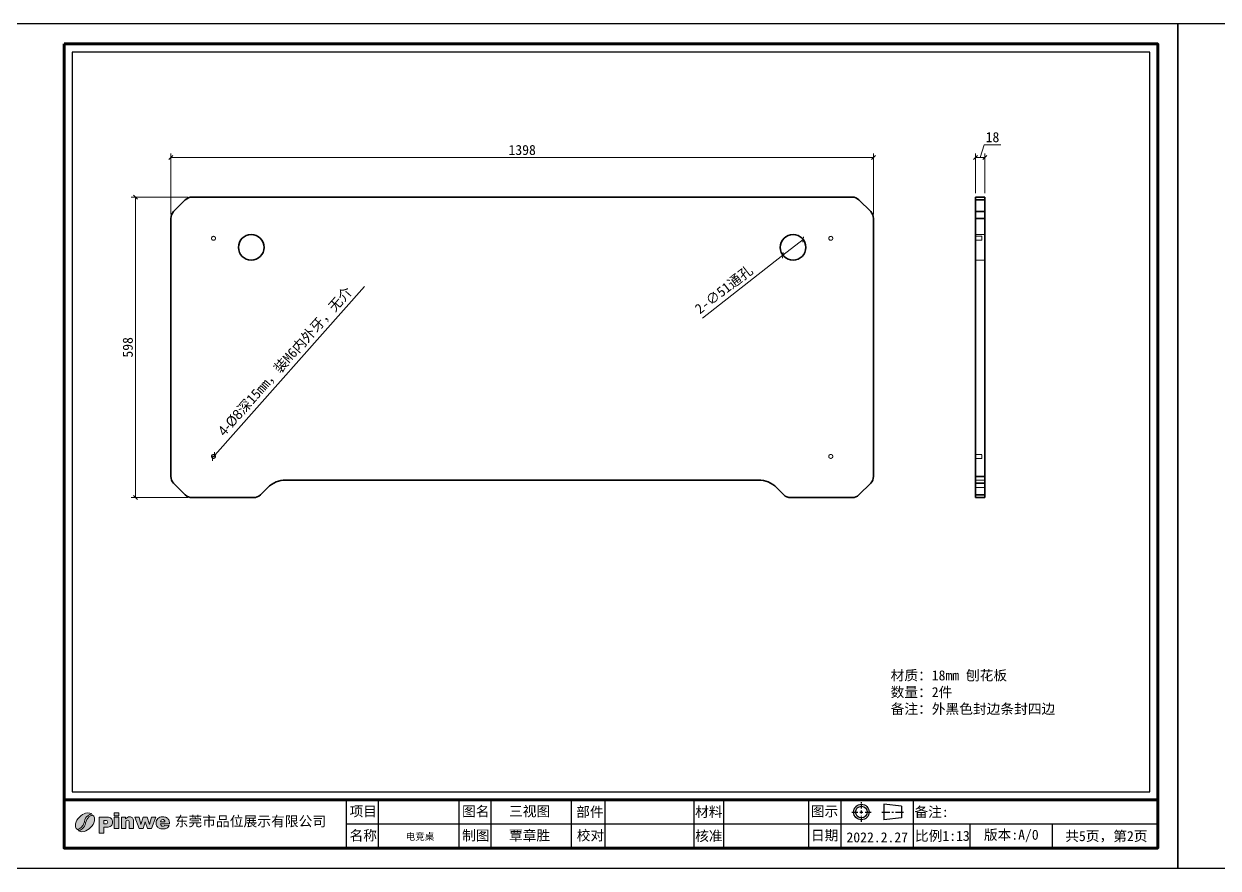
# Model space of a CAD drawing. Header units: inches. Extents: x 21728 to 86065, y -20660 to 1996.
# Drawn here: x 76641 to 79017, y -19610 to -17930 of the extents above; entities that cross this region are included whole.
import ezdxf

# ---------------------------------------------------------------- set-up
doc = ezdxf.new("R2010")
doc.units = ezdxf.units.IN
doc.header["$MEASUREMENT"] = 0
doc.linetypes.add('CENTER2', pattern=[28.575, 19.05, -3.175, 3.175, -3.175])
doc.linetypes.add('HIDDEN', pattern=[1.905, 1.27, -0.635])
doc.layers.add('_U+56FE_U+5C42 1', color=7, linetype='Continuous')
doc.layers.add('图框', color=5, linetype='Continuous', lineweight=60)
doc.layers.add('轮廓线', color=7, linetype='Continuous', lineweight=30)
doc.styles.add('ee', font='simfang.ttf')
doc.styles.get("Standard").update_dxf_attribs({"font": 'arial.ttf'})
doc.styles.add('宋体', font='')
doc.styles.add('样式 1', font='')
doc.styles.get('宋体').set_extended_font_data('SimSun')
doc.styles.get('样式 1').set_extended_font_data('SimSun')
doc.dimstyles.new('1-8', dxfattribs={"dimscale": 8, "dimtxt": 2.5, "dimasz": 1, "dimexe": 1, "dimexo": 1, "dimtad": 1, "dimdec": 1, "dimdsep": 46, "dimtxsty": '宋体', "dimblk": 'OBLIQUE', "dimcen": 2.5, "dimclrd": 3, "dimclre": 3, "dimclrt": 256, "dimadec": 0, "dimazin": 0, "dimtfac": 1, "dimtdec": 1, "dimtmove": 1, "dimatfit": 3, "dimfxl": 0, "dimlwd": 9, "dimlwe": 9, "dimarcsym": 0})

# ---------------------------------------------------------------- blocks, each defined once
blk = doc.blocks.new('_Oblique')
at = {"color": 0, "linetype": 'ByBlock', "lineweight": -2}
blk.add_line((-0.5, -0.5), (0.5, 0.5), dxfattribs=at)
blk = doc.blocks.new('*D330')
at = {"color": 3, "lineweight": 9, "transparency": 16777216}
for p, q in [((76967.8, -18275.1), (76855, -18275.1)), ((76863, -18275.1), (76863, -18873.1)), ((76967.8, -18873.1), (76855, -18873.1))]:
    blk.add_line(p, q, dxfattribs=at)
at = {"layer": 'Defpoints', "color": 0, "transparency": 16777216}
for p in [(76975.8, -18275.1), (76863, -18873.1), (76975.8, -18873.1)]:
    blk.add_point(p, dxfattribs=at)
at = {"color": 3, "lineweight": 9, "transparency": 16777216, "xscale": 8, "yscale": 8, "zscale": 8}
for p, rotation in [((76863, -18275.1), 90), ((76863, -18873.1), 270)]:
    blk.add_blockref('_Oblique', p, dxfattribs=dict(at, rotation=rotation))
at = {"transparency": 16777216, "insert": (76848, -18574.1), "char_height": 20, "attachment_point": 5, "rotation": 90, "style": '宋体'}
blk.add_mtext('598', dxfattribs=at)
blk = doc.blocks.new('*D331')
at = {"color": 3, "lineweight": 9, "transparency": 16777216}
for p, q in [((76933.6, -18309.3), (76933.6, -18188.4)), ((76933.6, -18196.4), (78331.6, -18196.4)), ((78331.6, -18309.3), (78331.6, -18188.4))]:
    blk.add_line(p, q, dxfattribs=at)
at = {"layer": 'Defpoints', "color": 0, "transparency": 16777216}
for p in [(78331.6, -18196.4), (76933.6, -18317.3), (78331.6, -18317.3)]:
    blk.add_point(p, dxfattribs=at)
at = {"color": 3, "lineweight": 9, "transparency": 16777216, "xscale": 8, "yscale": 8, "zscale": 8, "rotation": 180}
blk.add_blockref('_Oblique', (76933.6, -18196.4), dxfattribs=at)
at = {"color": 3, "lineweight": 9, "transparency": 16777216, "xscale": 8, "yscale": 8, "zscale": 8}
blk.add_blockref('_Oblique', (78331.6, -18196.4), dxfattribs=at)
at = {"transparency": 16777216, "insert": (77632.6, -18181.4), "char_height": 20, "attachment_point": 5, "style": '宋体'}
blk.add_mtext('1398', dxfattribs=at)
blk = doc.blocks.new('*D332')
at = {"color": 3, "lineweight": 9, "transparency": 16777216}
for p, q in [((78543.8, -18196.4), (78551.5, -18170.9)), ((78551.5, -18170.9), (78585.2, -18170.9)), ((78534.8, -18267.1), (78534.8, -18188.4)), ((78552.8, -18196.4), (78534.8, -18196.4)), ((78552.8, -18267.1), (78552.8, -18188.4))]:
    blk.add_line(p, q, dxfattribs=at)
at = {"layer": 'Defpoints', "color": 0, "transparency": 16777216}
for p in [(78534.8, -18196.4), (78534.8, -18275.1), (78552.8, -18275.1)]:
    blk.add_point(p, dxfattribs=at)
at = {"color": 3, "lineweight": 9, "transparency": 16777216, "xscale": 8, "yscale": 8, "zscale": 8, "rotation": 180}
blk.add_blockref('_Oblique', (78534.8, -18196.4), dxfattribs=at)
at = {"color": 3, "lineweight": 9, "transparency": 16777216, "xscale": 8, "yscale": 8, "zscale": 8}
blk.add_blockref('_Oblique', (78552.8, -18196.4), dxfattribs=at)
at = {"transparency": 16777216, "insert": (78568.3, -18155.9), "char_height": 20, "attachment_point": 5, "style": '宋体'}
blk.add_mtext('18', dxfattribs=at)
blk = doc.blocks.new('*D333')
at = {"color": 3, "lineweight": 9, "transparency": 16777216}
for p in [(78191.6, -18359.4), (77991.7, -18515.7)]:
    blk.add_line(p, (78151.5, -18390.8), dxfattribs=at)
at = {"layer": 'Defpoints', "color": 0, "transparency": 16777216}
for p in [(78191.6, -18359.4), (78151.5, -18390.8)]:
    blk.add_point(p, dxfattribs=at)
at = {"color": 3, "lineweight": 9, "transparency": 16777216, "xscale": 8, "yscale": 8, "zscale": 8}
for p, rotation in [((78191.6, -18359.4), 218.0273107194701), ((78151.5, -18390.8), 38.02731071947012)]:
    blk.add_blockref('_Oblique', p, dxfattribs=dict(at, rotation=rotation))
at = {"transparency": 16777216, "insert": (78034.3, -18459.7), "char_height": 20, "attachment_point": 5, "rotation": 38.0273, "style": '宋体'}
blk.add_mtext('2-∅51通孔', dxfattribs=at)
blk = doc.blocks.new('*D305')
at = {"color": 3, "lineweight": 9, "transparency": 16777216}
for p in [(77319, -18453.1), (77016.1, -18793.9)]:
    blk.add_line(p, (77021, -18788.3), dxfattribs=at)
at = {"layer": 'Defpoints', "color": 0, "transparency": 16777216}
for p in [(77016.1, -18793.9), (77021, -18788.3)]:
    blk.add_point(p, dxfattribs=at)
at = {"color": 3, "lineweight": 9, "transparency": 16777216, "xscale": 8, "yscale": 8, "zscale": 8}
for p, rotation in [((77016.1, -18793.9), 48.36256670309121), ((77021, -18788.3), 228.3625667030913)]:
    blk.add_blockref('_Oblique', p, dxfattribs=dict(at, rotation=rotation))
at = {"transparency": 16777216, "insert": (77161.6, -18602.5), "char_height": 20, "attachment_point": 5, "rotation": 48.3626, "style": '宋体'}
blk.add_mtext('{\\fGulim|b0|i0|c134|p0;4-%%C8}深15mm，装M6内外牙，无介', dxfattribs=at)

msp = doc.modelspace()

# ---------------------------------------------------------------- hatches: boundary and pattern name
h = msp.add_hatch(color=256)
h.dxf.hatch_style = 1
edge = h.paths.add_edge_path()
edge.add_spline(control_points=[(76930.78, -19522.47), (76930.78, -19522.47), (76913.21, -19522.47), (76913.21, -19522.47), (76913.37, -19523.87), (76913.74, -19524.92), (76914.35, -19525.61), (76915.2, -19526.6), (76916.3, -19527.09), (76917.67, -19527.09), (76918.54, -19527.09), (76919.36, -19526.88), (76920.13, -19526.45), (76920.6, -19526.18), (76921.12, -19525.71), (76921.66, -19525.02), (76921.66, -19525.02), (76930.29, -19525.82), (76930.29, -19525.82), (76928.97, -19528.11), (76927.38, -19529.76), (76925.52, -19530.75), (76923.65, -19531.75), (76920.97, -19532.25), (76917.49, -19532.25), (76914.45, -19532.25), (76912.08, -19531.82), (76910.34, -19530.96), (76908.6, -19530.11), (76907.17, -19528.75), (76906.02, -19526.89), (76904.88, -19525.03), (76904.31, -19522.84), (76904.31, -19520.33), (76904.31, -19516.76), (76905.46, -19513.86), (76907.75, -19511.65), (76910.03, -19509.44), (76913.19, -19508.33), (76917.22, -19508.33), (76920.49, -19508.33), (76923.07, -19508.83), (76924.96, -19509.82), (76926.86, -19510.81), (76928.3, -19512.24), (76929.3, -19514.13), (76930.29, -19516.01), (76930.78, -19518.46), (76930.78, -19521.48), (76930.78, -19521.48), (76930.78, -19522.47), (76930.78, -19522.47)], knot_values=[0, 0, 0, 0, 1, 1, 1, 2, 2, 2, 3, 3, 3, 4, 4, 4, 5, 5, 5, 6, 6, 6, 7, 7, 7, 8, 8, 8, 9, 9, 9, 10, 10, 10, 11, 11, 11, 12, 12, 12, 13, 13, 13, 14, 14, 14, 15, 15, 15, 16, 16, 16, 17, 17, 17, 17], degree=3, periodic=0)
edge = h.paths.add_edge_path(flags=16)
edge.add_spline(control_points=[(76921.88, -19518.28), (76921.71, -19516.58), (76921.25, -19515.36), (76920.51, -19514.63), (76919.77, -19513.9), (76918.8, -19513.53), (76917.59, -19513.53), (76916.19, -19513.53), (76915.08, -19514.09), (76914.24, -19515.19), (76913.71, -19515.88), (76913.38, -19516.91), (76913.23, -19518.28), (76913.23, -19518.28), (76921.88, -19518.28), (76921.88, -19518.28)], knot_values=[0, 0, 0, 0, 1, 1, 1, 2, 2, 2, 3, 3, 3, 4, 4, 4, 5, 5, 5, 5], degree=3, periodic=0)
h.paths.add_polyline_path([(76861.93, -19508.86), (76870.4, -19508.86), (76874.07, -19523.21), (76878.74, -19508.86), (76886.58, -19508.86), (76891.41, -19523.23), (76895.1, -19508.86), (76903.51, -19508.86), (76895.1, -19531.72), (76887.32, -19531.72), (76882.7, -19517.96), (76878.23, -19531.72), (76870.41, -19531.72)])
edge = h.paths.add_edge_path()
edge.add_spline(control_points=[(76835.27, -19508.86), (76835.27, -19508.86), (76843.43, -19508.86), (76843.43, -19508.86), (76843.43, -19508.86), (76843.43, -19512.58), (76843.43, -19512.58), (76844.65, -19511.05), (76845.87, -19509.97), (76847.12, -19509.32), (76848.37, -19508.66), (76849.88, -19508.33), (76851.67, -19508.33), (76854.09, -19508.33), (76855.98, -19509.05), (76857.35, -19510.5), (76858.72, -19511.94), (76859.4, -19514.17), (76859.4, -19517.18), (76859.4, -19517.18), (76859.4, -19531.72), (76859.4, -19531.72), (76859.4, -19531.72), (76850.59, -19531.72), (76850.59, -19531.72), (76850.59, -19531.72), (76850.59, -19519.14), (76850.59, -19519.14), (76850.59, -19517.7), (76850.33, -19516.69), (76849.8, -19516.1), (76849.27, -19515.5), (76848.53, -19515.2), (76847.58, -19515.2), (76846.53, -19515.2), (76845.67, -19515.61), (76845.01, -19516.41), (76844.36, -19517.21), (76844.03, -19518.65), (76844.03, -19520.74), (76844.03, -19520.74), (76844.03, -19531.72), (76844.03, -19531.72), (76844.03, -19531.72), (76835.27, -19531.72), (76835.27, -19531.72), (76835.27, -19531.72), (76835.27, -19508.86), (76835.27, -19508.86)], knot_values=[0, 0, 0, 0, 1, 1, 1, 2, 2, 2, 3, 3, 3, 4, 4, 4, 5, 5, 5, 6, 6, 6, 7, 7, 7, 8, 8, 8, 9, 9, 9, 10, 10, 10, 11, 11, 11, 12, 12, 12, 13, 13, 13, 14, 14, 14, 15, 15, 15, 16, 16, 16, 16], degree=3, periodic=0)
h.paths.add_polyline_path([(76821.06, -19500.18), (76829.83, -19500.18), (76829.83, -19506.13), (76821.06, -19506.13)])
h.paths.add_polyline_path([(76821.06, -19508.86), (76829.83, -19508.86), (76829.83, -19531.72), (76821.06, -19531.72)])
edge = h.paths.add_edge_path()
edge.add_spline(control_points=[(76790.79, -19509.02), (76790.79, -19509.02), (76806.99, -19509.02), (76806.99, -19509.02), (76810.52, -19509.02), (76813.17, -19509.85), (76814.93, -19511.53), (76816.68, -19513.22), (76817.56, -19515.61), (76817.56, -19518.71), (76817.56, -19521.9), (76816.6, -19524.39), (76814.69, -19526.18), (76812.77, -19527.98), (76809.84, -19528.88), (76805.91, -19528.88), (76805.91, -19528.88), (76800.56, -19528.88), (76800.56, -19528.88), (76800.56, -19528.88), (76800.56, -19540.55), (76800.56, -19540.55), (76800.56, -19540.55), (76790.79, -19540.55), (76790.79, -19540.55), (76790.79, -19540.55), (76790.79, -19509.02), (76790.79, -19509.02)], knot_values=[0, 0, 0, 0, 1, 1, 1, 2, 2, 2, 3, 3, 3, 4, 4, 4, 5, 5, 5, 6, 6, 6, 7, 7, 7, 8, 8, 8, 9, 9, 9, 9], degree=3, periodic=0)
edge = h.paths.add_edge_path(flags=16)
edge.add_spline(control_points=[(76800.56, -19522.49), (76800.56, -19522.49), (76802.96, -19522.49), (76802.96, -19522.49), (76804.86, -19522.49), (76806.19, -19522.16), (76806.95, -19521.51), (76807.71, -19520.86), (76808.1, -19520.02), (76808.1, -19519), (76808.1, -19518.01), (76807.77, -19517.17), (76807.1, -19516.48), (76806.44, -19515.79), (76805.19, -19515.45), (76803.35, -19515.45), (76803.35, -19515.45), (76800.56, -19515.45), (76800.56, -19515.45), (76800.56, -19515.45), (76800.56, -19522.49), (76800.56, -19522.49)], knot_values=[0, 0, 0, 0, 1, 1, 1, 2, 2, 2, 3, 3, 3, 4, 4, 4, 5, 5, 5, 6, 6, 6, 7, 7, 7, 7], degree=3, periodic=0)
edge = h.paths.add_edge_path()
edge.add_spline(control_points=[(76750, -19535.81), (76750, -19535.81), (76754.35, -19539.55), (76761.82, -19537.31), (76769.29, -19535.07), (76779.63, -19526.06), (76781.74, -19516.28), (76783.84, -19506.5), (76776.83, -19504.36), (76776.83, -19504.36), (76776.83, -19504.36), (76764.6, -19510.07), (76763.99, -19520.32), (76763.38, -19530.58), (76751.9, -19535.68), (76750, -19535.81)], knot_values=[0, 0, 0, 0, 1, 1, 1, 2, 2, 2, 3, 3, 3, 4, 4, 4, 5, 5, 5, 5], degree=3, periodic=0)
edge = h.paths.add_edge_path()
edge.add_spline(control_points=[(76775.61, -19502.49), (76775.61, -19502.49), (76771.26, -19498.76), (76763.79, -19501), (76756.32, -19503.24), (76745.98, -19512.24), (76743.87, -19522.03), (76741.77, -19531.81), (76748.78, -19533.95), (76748.78, -19533.95), (76748.78, -19533.95), (76761.01, -19528.24), (76761.62, -19517.98), (76762.23, -19507.73), (76773.71, -19502.63), (76775.61, -19502.49)], knot_values=[0, 0, 0, 0, 1, 1, 1, 2, 2, 2, 3, 3, 3, 4, 4, 4, 5, 5, 5, 5], degree=3, periodic=0)

# ---------------------------------------------------------------- linework, layer by layer
at = {"color": 7, "linetype": 'Continuous', "lineweight": 35}
for p, q in [((76962.4, -18280.63), (76939.12, -18303.91)), ((78289.27, -18275.06), (76975.84, -18275.06)), ((78325.99, -18303.91), (78302.71, -18280.63)), ((78552.82, -18275.06), (78534.82, -18275.06)), ((78534.82, -18275.06), (78534.82, -18280.63)), ((78552.82, -18280.63), (78534.82, -18280.63)), ((78534.82, -18280.63), (78534.82, -18303.91)), ((78552.82, -18275.06), (78552.82, -18280.63)), ((78552.82, -18280.63), (78552.82, -18303.91)), ((76933.56, -18317.35), (76933.56, -18830.78)), ((78331.56, -18830.78), (78331.56, -18317.35)), ((78552.82, -18303.91), (78534.82, -18303.91)), ((78534.82, -18303.91), (78534.82, -18317.35)), ((78552.82, -18317.35), (78534.82, -18317.35)), ((78534.82, -18317.35), (78534.82, -18830.78)), ((78552.82, -18303.91), (78552.82, -18317.35)), ((78552.82, -18317.35), (78552.82, -18830.78)), ((77162.41, -18838.06), (78102.7, -18838.06)), ((78552.82, -18830.78), (78534.82, -18830.78)), ((78534.82, -18830.78), (78534.82, -18844.21)), ((78552.82, -18830.78), (78552.82, -18844.21)), ((76939.12, -18844.21), (76962.4, -18867.5)), ((77111.85, -18867.5), (77126.35, -18853)), ((78138.77, -18853), (78153.26, -18867.5)), ((78302.71, -18867.5), (78325.99, -18844.21)), ((78552.82, -18844.21), (78534.82, -18844.21)), ((78534.82, -18844.21), (78534.82, -18867.5)), ((78552.82, -18844.21), (78552.82, -18867.5)), ((76975.84, -18873.06), (77098.41, -18873.06)), ((78166.7, -18873.06), (78289.27, -18873.06)), ((78552.82, -18867.5), (78534.82, -18867.5)), ((78534.82, -18867.5), (78534.82, -18873.06)), ((78552.82, -18873.06), (78534.82, -18873.06)), ((78552.82, -18867.5), (78552.82, -18873.06))]:
    msp.add_line(p, q, dxfattribs=at)
at = {"color": 7, "linetype": 'HIDDEN', "lineweight": 18}
for p, q in [((78552.82, -18280.63), (78534.82, -18280.63)), ((78552.82, -18303.91), (78534.82, -18303.91)), ((78552.82, -18317.35), (78534.82, -18317.35)), ((78552.82, -18349.56), (78534.82, -18349.56)), ((78546.82, -18353.06), (78534.82, -18353.06)), ((78534.82, -18361.06), (78546.82, -18361.06)), ((78546.82, -18357.06), (78546.82, -18353.06)), ((78546.82, -18361.06), (78546.82, -18357.06)), ((78534.82, -18400.56), (78552.82, -18400.56)), ((78546.82, -18787.06), (78534.82, -18787.06)), ((78546.82, -18791.06), (78546.82, -18787.06)), ((78546.82, -18795.06), (78546.82, -18791.06)), ((78534.82, -18795.06), (78546.82, -18795.06)), ((78552.82, -18830.78), (78534.82, -18830.78)), ((78552.82, -18838.06), (78534.82, -18838.06)), ((78552.82, -18844.21), (78534.82, -18844.21)), ((78552.82, -18853), (78534.82, -18853)), ((78552.82, -18867.5), (78534.82, -18867.5))]:
    msp.add_line(p, q, dxfattribs=at)
at = {"color": 14, "lineweight": 25}
for p, q in [((78352.02, -19483.4), (78352.02, -19514.12)), ((78387.22, -19487.24), (78352.02, -19483.4)), ((78387.22, -19487.24), (78387.22, -19510.28)), ((78387.22, -19510.28), (78352.02, -19514.12))]:
    msp.add_line(p, q, dxfattribs=at)
at = {"color": 7, "linetype": 'HIDDEN', "lineweight": 18}
for centre in [(77018.56, -18357.06), (78246.56, -18357.06), (77018.56, -18791.06), (78246.56, -18791.06)]:
    msp.add_circle(centre, 4, dxfattribs=at)
at = {"color": 7, "linetype": 'Continuous', "lineweight": 35}
for centre in [(77093.56, -18375.06), (78171.56, -18375.06)]:
    msp.add_circle(centre, 25.5, dxfattribs=at)
at = {"color": 14, "lineweight": 25}
for radius in [15.36, 11.52]:
    msp.add_circle((78307.57, -19498.76), radius, dxfattribs=at)
at = {"color": 7, "linetype": 'Continuous', "lineweight": 35}
for centre, radius, start, end in [((76975.84, -18294.06), 19, 90, 135), ((78289.27, -18294.06), 19, 45, 90), ((76952.56, -18317.35), 19, 135, 180), ((78312.56, -18317.35), 19, 0, 45), ((76952.56, -18830.78), 19, 180, 225), ((77162.41, -18889.06), 51, 90, 135), ((78102.7, -18889.06), 51, 45, 90), ((78312.56, -18830.78), 19, 315, 0), ((76975.84, -18854.06), 19, 225, 270), ((77098.41, -18854.06), 19, 270, 315), ((78166.7, -18854.06), 19, 225, 270), ((78289.27, -18854.06), 19, 270, 315)]:
    msp.add_arc(centre, radius, start, end, dxfattribs=at)
at = {"layer": '_U+56FE_U+5C42 1', "lineweight": 0}
for points in [[(76821.06, -19500.18), (76829.83, -19500.18), (76829.83, -19506.13), (76821.06, -19506.13), (76821.06, -19500.18)], [(76821.06, -19508.86), (76829.83, -19508.86), (76829.83, -19531.72), (76821.06, -19531.72), (76821.06, -19508.86)], [(76861.93, -19508.86), (76870.4, -19508.86), (76874.07, -19523.21), (76878.74, -19508.86), (76886.58, -19508.86), (76891.41, -19523.23), (76895.1, -19508.86), (76903.51, -19508.86), (76895.1, -19531.72), (76887.32, -19531.72), (76882.7, -19517.96), (76878.23, -19531.72), (76870.41, -19531.72), (76861.93, -19508.86)]]:
    msp.add_lwpolyline(points, dxfattribs=at)
for points, knots in [([(76775.61, -19502.49), (76775.61, -19502.49), (76771.26, -19498.76), (76763.79, -19501), (76756.32, -19503.24), (76745.98, -19512.24), (76743.87, -19522.03), (76741.77, -19531.81), (76748.78, -19533.95), (76748.78, -19533.95), (76748.78, -19533.95), (76761.01, -19528.24), (76761.62, -19517.98), (76762.23, -19507.73), (76773.71, -19502.63), (76775.61, -19502.49)], [0, 0, 0, 0, 1, 1, 1, 2, 2, 2, 3, 3, 3, 4, 4, 4, 5, 5, 5, 5]), ([(76750, -19535.81), (76750, -19535.81), (76754.35, -19539.55), (76761.82, -19537.31), (76769.29, -19535.07), (76779.63, -19526.06), (76781.74, -19516.28), (76783.84, -19506.5), (76776.83, -19504.36), (76776.83, -19504.36), (76776.83, -19504.36), (76764.6, -19510.07), (76763.99, -19520.32), (76763.38, -19530.58), (76751.9, -19535.68), (76750, -19535.81)], [0, 0, 0, 0, 1, 1, 1, 2, 2, 2, 3, 3, 3, 4, 4, 4, 5, 5, 5, 5]), ([(76790.79, -19509.02), (76790.79, -19509.02), (76806.99, -19509.02), (76806.99, -19509.02), (76810.52, -19509.02), (76813.17, -19509.85), (76814.93, -19511.53), (76816.68, -19513.22), (76817.56, -19515.61), (76817.56, -19518.71), (76817.56, -19521.9), (76816.6, -19524.39), (76814.69, -19526.18), (76812.77, -19527.98), (76809.84, -19528.88), (76805.91, -19528.88), (76805.91, -19528.88), (76800.56, -19528.88), (76800.56, -19528.88), (76800.56, -19528.88), (76800.56, -19540.55), (76800.56, -19540.55), (76800.56, -19540.55), (76790.79, -19540.55), (76790.79, -19540.55), (76790.79, -19540.55), (76790.79, -19509.02), (76790.79, -19509.02)], [0, 0, 0, 0, 1, 1, 1, 2, 2, 2, 3, 3, 3, 4, 4, 4, 5, 5, 5, 6, 6, 6, 7, 7, 7, 8, 8, 8, 9, 9, 9, 9]), ([(76800.56, -19522.49), (76800.56, -19522.49), (76802.96, -19522.49), (76802.96, -19522.49), (76804.86, -19522.49), (76806.19, -19522.16), (76806.95, -19521.51), (76807.71, -19520.86), (76808.1, -19520.02), (76808.1, -19519), (76808.1, -19518.01), (76807.77, -19517.17), (76807.1, -19516.48), (76806.44, -19515.79), (76805.19, -19515.45), (76803.35, -19515.45), (76803.35, -19515.45), (76800.56, -19515.45), (76800.56, -19515.45), (76800.56, -19515.45), (76800.56, -19522.49), (76800.56, -19522.49)], [0, 0, 0, 0, 1, 1, 1, 2, 2, 2, 3, 3, 3, 4, 4, 4, 5, 5, 5, 6, 6, 6, 7, 7, 7, 7]), ([(76835.27, -19508.86), (76835.27, -19508.86), (76843.43, -19508.86), (76843.43, -19508.86), (76843.43, -19508.86), (76843.43, -19512.58), (76843.43, -19512.58), (76844.65, -19511.05), (76845.87, -19509.97), (76847.12, -19509.32), (76848.37, -19508.66), (76849.88, -19508.33), (76851.67, -19508.33), (76854.09, -19508.33), (76855.98, -19509.05), (76857.35, -19510.5), (76858.72, -19511.94), (76859.4, -19514.17), (76859.4, -19517.18), (76859.4, -19517.18), (76859.4, -19531.72), (76859.4, -19531.72), (76859.4, -19531.72), (76850.59, -19531.72), (76850.59, -19531.72), (76850.59, -19531.72), (76850.59, -19519.14), (76850.59, -19519.14), (76850.59, -19517.7), (76850.33, -19516.69), (76849.8, -19516.1), (76849.27, -19515.5), (76848.53, -19515.2), (76847.58, -19515.2), (76846.53, -19515.2), (76845.67, -19515.61), (76845.01, -19516.41), (76844.36, -19517.21), (76844.03, -19518.65), (76844.03, -19520.74), (76844.03, -19520.74), (76844.03, -19531.72), (76844.03, -19531.72), (76844.03, -19531.72), (76835.27, -19531.72), (76835.27, -19531.72), (76835.27, -19531.72), (76835.27, -19508.86), (76835.27, -19508.86)], [0, 0, 0, 0, 1, 1, 1, 2, 2, 2, 3, 3, 3, 4, 4, 4, 5, 5, 5, 6, 6, 6, 7, 7, 7, 8, 8, 8, 9, 9, 9, 10, 10, 10, 11, 11, 11, 12, 12, 12, 13, 13, 13, 14, 14, 14, 15, 15, 15, 16, 16, 16, 16]), ([(76930.78, -19522.47), (76930.78, -19522.47), (76913.21, -19522.47), (76913.21, -19522.47), (76913.37, -19523.87), (76913.74, -19524.92), (76914.35, -19525.61), (76915.2, -19526.6), (76916.3, -19527.09), (76917.67, -19527.09), (76918.54, -19527.09), (76919.36, -19526.88), (76920.13, -19526.45), (76920.6, -19526.18), (76921.12, -19525.71), (76921.66, -19525.02), (76921.66, -19525.02), (76930.29, -19525.82), (76930.29, -19525.82), (76928.97, -19528.11), (76927.38, -19529.76), (76925.52, -19530.75), (76923.65, -19531.75), (76920.97, -19532.25), (76917.49, -19532.25), (76914.45, -19532.25), (76912.08, -19531.82), (76910.34, -19530.96), (76908.6, -19530.11), (76907.17, -19528.75), (76906.02, -19526.89), (76904.88, -19525.03), (76904.31, -19522.84), (76904.31, -19520.33), (76904.31, -19516.76), (76905.46, -19513.86), (76907.75, -19511.65), (76910.03, -19509.44), (76913.19, -19508.33), (76917.22, -19508.33), (76920.49, -19508.33), (76923.07, -19508.83), (76924.96, -19509.82), (76926.86, -19510.81), (76928.3, -19512.24), (76929.3, -19514.13), (76930.29, -19516.01), (76930.78, -19518.46), (76930.78, -19521.48), (76930.78, -19521.48), (76930.78, -19522.47), (76930.78, -19522.47)], [0, 0, 0, 0, 1, 1, 1, 2, 2, 2, 3, 3, 3, 4, 4, 4, 5, 5, 5, 6, 6, 6, 7, 7, 7, 8, 8, 8, 9, 9, 9, 10, 10, 10, 11, 11, 11, 12, 12, 12, 13, 13, 13, 14, 14, 14, 15, 15, 15, 16, 16, 16, 17, 17, 17, 17]), ([(76921.88, -19518.28), (76921.71, -19516.58), (76921.25, -19515.36), (76920.51, -19514.63), (76919.77, -19513.9), (76918.8, -19513.53), (76917.59, -19513.53), (76916.19, -19513.53), (76915.08, -19514.09), (76914.24, -19515.19), (76913.71, -19515.88), (76913.38, -19516.91), (76913.23, -19518.28), (76913.23, -19518.28), (76921.88, -19518.28), (76921.88, -19518.28)], [0, 0, 0, 0, 1, 1, 1, 2, 2, 2, 3, 3, 3, 4, 4, 4, 5, 5, 5, 5])]:
    msp.add_open_spline(points, degree=3, knots=knots, dxfattribs=at)
at = {"layer": 'Defpoints'}
for points in [[(76561.23, -19610.34), (78937.23, -19610.34), (78937.23, -17930.34), (76561.23, -17930.34)], [(78937.23, -19610.34), (81313.23, -19610.34), (81313.23, -17930.34), (78937.23, -17930.34)]]:
    msp.add_lwpolyline(points, close=True, dxfattribs=at)
at = {"layer": '图框', "color": 32}
msp.add_lwpolyline([(76721.23, -17970.34), (78897.23, -17970.34), (78897.23, -19570.34), (76721.23, -19570.34)], close=True, dxfattribs=at)
msp.add_lwpolyline([(76721.23, -19474.34), (78897.23, -19474.34)], dxfattribs=at)
at = {"layer": '轮廓线'}
for p, q in [((77283.07, -19570.34), (77283.07, -19474.34)), ((77347.07, -19570.34), (77347.07, -19474.34)), ((77507.07, -19570.34), (77507.07, -19474.34)), ((77571.07, -19570.34), (77571.07, -19474.34)), ((77731.07, -19570.34), (77731.07, -19474.34)), ((77797.43, -19570.34), (77797.43, -19474.34)), ((77975.08, -19570.34), (77975.08, -19474.34)), ((78033.56, -19570.34), (78033.56, -19474.34)), ((78203.07, -19570.34), (78203.07, -19474.34)), ((78267.07, -19570.34), (78267.07, -19474.34)), ((78411.07, -19522.34), (78411.07, -19474.34)), ((77283.07, -19522.34), (78897.23, -19522.34)), ((78411.07, -19570.34), (78411.07, -19522.34)), ((78523.87, -19570.34), (78523.87, -19522.34)), ((78687.61, -19570.34), (78687.61, -19522.34))]:
    msp.add_line(p, q, dxfattribs=at)
at = {"layer": '轮廓线', "color": 4, "linetype": 'CENTER2', "ltscale": 0.5}
for p, q in [((78307.57, -19491.53), (78307.57, -19479.4)), ((78307.57, -19501.6), (78307.57, -19495.92)), ((78307.57, -19518.12), (78307.57, -19506))]:
    msp.add_line(p, q, dxfattribs=at)
at = {"layer": '轮廓线', "color": 4, "linetype": 'CENTER2'}
for p, q in [((78288.21, -19498.76), (78300.33, -19498.76)), ((78304.73, -19498.76), (78310.41, -19498.76)), ((78314.8, -19498.76), (78326.93, -19498.76))]:
    msp.add_line(p, q, dxfattribs=at)
at = {"layer": '轮廓线', "color": 4}
for p, q in [((78348.02, -19498.76), (78364.15, -19498.76)), ((78368.15, -19498.76), (78371.26, -19498.76)), ((78375.26, -19498.76), (78391.22, -19498.76))]:
    msp.add_line(p, q, dxfattribs=at)
at = {"layer": '轮廓线', "color": 7}
msp.add_lwpolyline([(76737.23, -19458.34), (78881.23, -19458.34), (78881.23, -17986.34), (76737.23, -17986.34)], close=True, dxfattribs=at)

# ---------------------------------------------------------------- texts
at = {"lineweight": 15, "insert": (78365.71, -19244.57), "char_height": 20, "width": 418.1733, "attachment_point": 4, "style": 'ee'}
msp.add_mtext('\\P材质：18mm 刨花板\\P数量：2件\\P备注：外黑色封边条封四边', dxfattribs=at)
at = {"insert": (76941.13, -19507.02, 2.58), "char_height": 20.0908, "width": 1329.106, "attachment_point": 1}
msp.add_mtext('{\\fSimSun|b0|i0|c134|p2;东莞市品位展示有限公司}', dxfattribs=at)
at = {"layer": '轮廓线', "attachment_point": 5, "style": '样式 1'}
for s, insert, char_height, width in [('{\\fSimSun|b1|i0|c134|p2;项目}', (77316.47, -19498.34), 20, 149.7729), ('{\\fSimSun|b1|i0|c134|p2;图名}', (77540.22, -19498.34), 20, 149.7729), ('{\\fSimSun|b1|i0|c134|p2;三视图}', (77647.41, -19498.34), 20, 149.7729), ('{\\fSimSun|b1|i0|c134|p2;部件}', (77767.37, -19499.54), 20, 149.7729), ('{\\fSimSun|b1|i0|c134|p2;材料}', (78003.96, -19499.47), 20, 149.7729), ('{\\fSimSun|b1|i0|c134|p2;图示}', (78234.29, -19498.34), 20, 149.7729), ('{\\fSimSun|b1|i0|c134|p2;备注:}', (78447.12, -19499.61), 20, 149.7729), ('{\\fSimSun|b1|i0|c134|p2;名称}', (77316.42, -19546.34), 20, 149.7729), ('{\\fSimSun|b1|i0|c134|p2;电竞桌}', (77429.32, -19548.31), 13.6, 176.9097), ('{\\fSimSun|b1|i0|c134|p2;制图}', (77540.42, -19546.34), 20, 149.7729), ('{\\fSimSun|b1|i0|c134|p2;覃章胜}', (77647.41, -19546.34), 20, 149.7729), ('{\\fSimSun|b1|i0|c134|p2;校对}', (77768.52, -19546.34), 20, 149.7729), ('{\\fSimSun|b1|i0|c134|p2;核准}', (78003.96, -19547.47), 20, 149.7729), ('{\\fSimSun|b1|i0|c134|p2;日期}', (78234.29, -19546.34), 20, 149.7729), ('{\\fSimSun|b1|i0|c134|p2;2022.2.27}', (78339.07, -19549.24), 20, 144), ('{\\fSimSun|b1|i0|c134|p2;比例1:13}', (78468.57, -19547.24), 20, 135.4819), ('{\\fSimSun|b1|i0|c134|p2;版本:A/0}', (78605.74, -19546.34), 20, 163.7382), ('{\\fSimSun|b1|i0|c134|p2;共5页，第2页}', (78794.89, -19548), 20, 230.0387)]:
    msp.add_mtext(s, dxfattribs=dict(at, insert=insert, char_height=char_height, width=width))

# ---------------------------------------------------------------- dimensions: what is measured, and where the dimension line sits
at = {"color": 1}
for base, p1, p2, picture, middle in [((78534.82, -18196.42), (78552.82, -18275.06), (78534.82, -18275.06), '*D332', (78556.47, -18155.92)), ((78331.56, -18196.42), (76933.56, -18317.35), (78331.56, -18317.35), '*D331', (77632.56, -18181.42))]:
    dim = msp.add_linear_dim(base=base, p1=p1, p2=p2, dimstyle='1-8', dxfattribs=at)
    dim.commit()
    dim.dimension.update_dxf_attribs({"geometry": picture, "text_midpoint": middle})
dim = msp.add_linear_dim(base=(76863.02, -18873.06), p1=(76975.84, -18275.06), p2=(76975.84, -18873.06), angle=90, dimstyle='1-8', dxfattribs=at)
dim.commit()
dim.dimension.update_dxf_attribs({"geometry": '*D330', "text_midpoint": (76848.02, -18574.06)})
dim = msp.add_diameter_dim_2p(p1=(78191.64, -18359.35), p2=(78151.47, -18390.77), text='2-<>通孔', dimstyle='1-8', dxfattribs=at)
dim.commit()
dim.dimension.update_dxf_attribs({"geometry": '*D333', "text_midpoint": (78045.3, -18473.8), "dimtype": 163})
dim = msp.add_diameter_dim_2p(p1=(77016.06, -18793.87), p2=(77021.05, -18788.26), text='{\\fGulim|b0|i0|c134|p0;4-%%C8}深15mm，装M6内外牙，无介', dimstyle='1-8')
dim.commit()
dim.dimension.update_dxf_attribs({"geometry": '*D305', "text_midpoint": (77161.65, -18602.49)})

doc.saveas('drawing.dxf')
